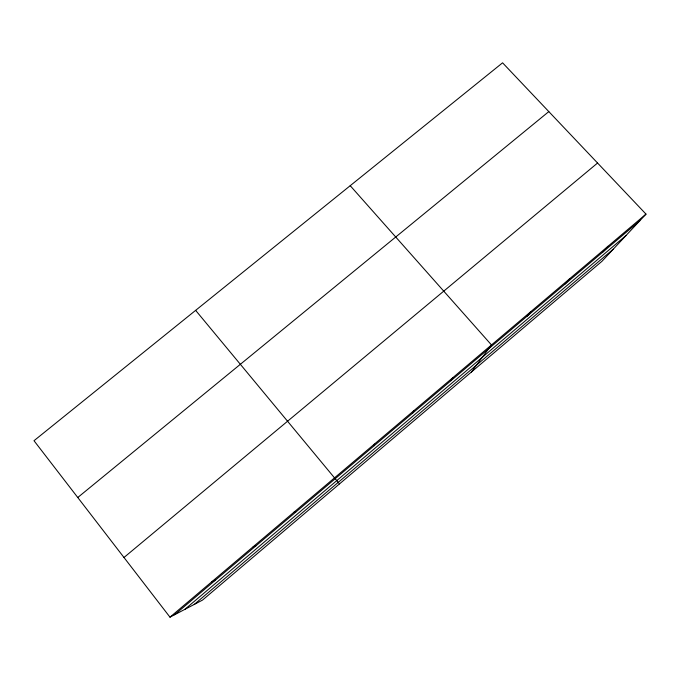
<?xml version="1.0" encoding="UTF-8"?>
<svg xmlns="http://www.w3.org/2000/svg" width="680" height="680" viewBox="0 0 680 680"><rect width="100%" height="100%" fill="white"/><g stroke="black" fill="none" stroke-linecap="round" stroke-linejoin="round"><path stroke-width="1.02" d="M374.178 445.706L374.382 444.1M412.769 413.032L413.865 410.677M450.916 380.715L452.888 377.629M471.317 372.096L491.478 344.955L350.217 185.7M527.093 316.2L530.783 311.678M565.097 284.01L569.627 278.783M602.684 252.186L608.031 246.262M646 214.115L601.979 261.273L202.495 600.108L169.983 617.177L34 440.716L502.579 62.823L646 214.115L169.983 617.177M184.79 609.408L626.076 235.458M194.233 604.452L613.258 249.186M174.573 614.762L639.846 220.711M123.99 557.481L597.567 163.022M77.766 497.505L548.819 111.596M211.828 581.74L215.416 580.176M253.181 546.729L255.782 545.981M294.049 512.125L295.698 512.176M339.507 483.896L195.636 310.361"/></g></svg>
